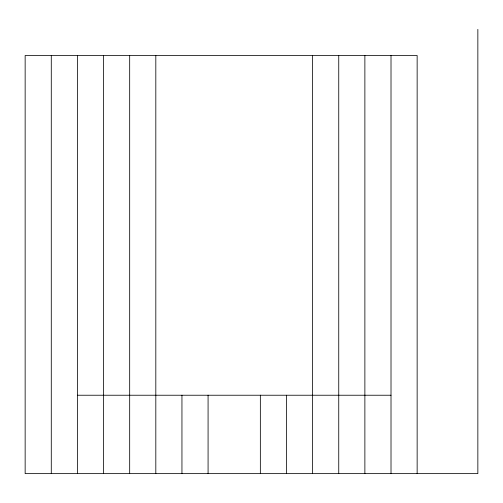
<?xml version="1.0" encoding="UTF-8"?>
<svg xmlns="http://www.w3.org/2000/svg" width="503" height="503" viewBox="0 0 503 503"><rect width="100%" height="100%" fill="white"/><g stroke="black" fill="none" stroke-linecap="round" stroke-linejoin="round"><path stroke-width="0.75" d="M77.418 395.232L391.013 395.232M477.85 29.369L477.85 473.631L25.15 473.631L25.15 55.5L417.144 55.5L417.144 473.631M391.013 55.5L391.013 473.631M364.876 55.5L364.876 473.631M338.745 55.5L338.745 473.631M312.615 55.5L312.615 473.631M286.477 395.232L286.477 473.631M260.347 395.182L260.347 473.631M208.079 395.182L208.079 473.631M181.948 395.232L181.948 473.631M155.817 55.5L155.817 473.631M129.68 55.5L129.68 473.631M103.549 55.5L103.549 473.631M77.418 55.5L77.418 473.631M51.281 55.5L51.281 473.631"/></g></svg>
